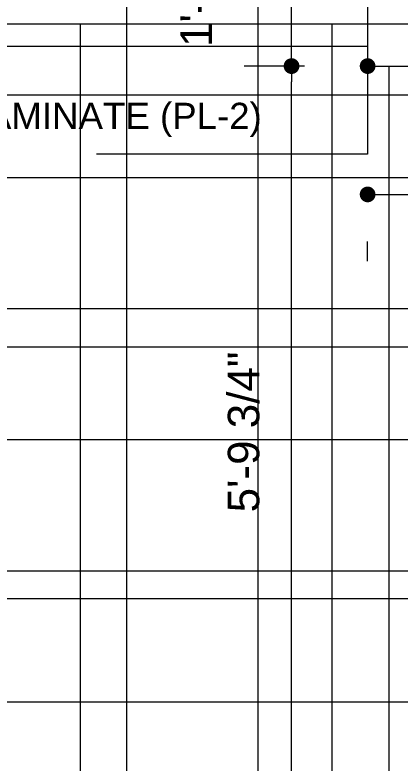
# Model space of a CAD drawing. Extents: x -566 to 72611, y -487 to 32334.
# Drawn here: x 219.9 to 256.6, y 99.3 to 170.6 of the extents above; entities that cross this region are included whole.
import ezdxf

# ---------------------------------------------------------------- set-up
doc = ezdxf.new("R2010")
doc.units = 0
doc.header["$LTSCALE"] = 0.5
doc.header["$MEASUREMENT"] = 0
doc.linetypes.add('HIDDEN', pattern=[0.375, 0.25, -0.125])
doc.layers.get('0').update_dxf_attribs({"color": 20, "linetype": 'CONTINUOUS'})
doc.layers.get('DEFPOINTS').update_dxf_attribs({"linetype": 'CONTINUOUS', "lineweight": 5})
for name, color, linetype, lineweight in [('Annotations', 40, 'CONTINUOUS', 5), ('ceilling', 141, 'CONTINUOUS', 18), ('furniture', 51, 'CONTINUOUS', 20), ('projection', 153, 'HIDDEN', 9)]:
    doc.layers.add(name, color=color, linetype=linetype, lineweight=lineweight)
doc.layers.add('floor', color=7, linetype='CONTINUOUS', lineweight=5, true_color=0xcfcfcf)
doc.styles.get("Standard").update_dxf_attribs({"font": 'arial.ttf'})
doc.dimstyles.new('Arch96', dxfattribs={"dimscale": 96, "dimtxt": 0.03125, "dimasz": 0.015625, "dimexe": 0.046875, "dimexo": 0.0625, "dimgap": 0.03125, "dimtad": 1, "dimtoh": 1, "dimdec": 4, "dimzin": 3, "dimdsep": 46, "dimlunit": 4, "dimtxsty": 'Standard', "dimblk": 'DOT', "dimcen": 0, "dimdle": 0.046875, "dimclrd": 256, "dimclre": 256, "dimclrt": 256, "dimaunit": 1, "dimadec": 3, "dimazin": 2, "dimtfac": 1, "dimtdec": 4, "dimtmove": 2, "dimatfit": 3, "dimldrblk": 'ARO14', "dimfxl": 1, "dimfrac": 2, "dimlwd": -1, "dimlwe": -1, "dimarcsym": 0})
doc.dimstyles.new('Arch96 IN', dxfattribs={"dimscale": 96, "dimtxt": 0.03125, "dimasz": 0.015625, "dimexe": 0.046875, "dimexo": 0.125, "dimgap": 0.03125, "dimtad": 1, "dimtoh": 1, "dimzin": 3, "dimdsep": 46, "dimtxsty": 'Standard', "dimblk": 'DOT', "dimcen": 0, "dimdle": 0.046875, "dimclrd": 256, "dimclre": 256, "dimclrt": 256, "dimaunit": 1, "dimadec": 3, "dimazin": 2, "dimtfac": 1, "dimtmove": 2, "dimatfit": 3, "dimldrblk": 'ARO14', "dimfxl": 1, "dimfrac": 2, "dimlwd": -1, "dimlwe": -1, "dimarcsym": 0})

# ---------------------------------------------------------------- blocks, each defined once
blk = doc.blocks.new('_Dot')
at = {"color": 0, "linetype": 'ByBlock', "lineweight": -2}
blk.add_line((-0.5, 0), (-1, 0), dxfattribs=at)
at = {"color": 0, "linetype": 'ByBlock', "const_width": 0.5}
blk.add_lwpolyline([(-0.25, 0, 1), (0.25, 0, 1)], format="xyb", close=True, dxfattribs=at)
blk = doc.blocks.new('*D9')
at = {"layer": 'Annotations', "transparency": 16777216}
for p, q in [((254.969, 153.516), (283.969, 153.516)), ((253.469, 147.167), (253.469, 149.016)), ((285.469, 147.167), (285.469, 149.016))]:
    blk.add_line(p, q, dxfattribs=at)
at = {"layer": 'DEFPOINTS', "color": 0, "transparency": 16777216}
for p in [(253.469, 159.167, 20), (285.469, 159.167, 20), (285.469, 153.516)]:
    blk.add_point(p, dxfattribs=at)
at = {"layer": 'Annotations', "transparency": 16777216, "xscale": 1.5, "yscale": 1.5, "zscale": 1.5, "rotation": 180}
blk.add_blockref('_Dot', (253.469, 153.516), dxfattribs=at)
at = {"layer": 'Annotations', "transparency": 16777216, "xscale": 1.5, "yscale": 1.5, "zscale": 1.5}
blk.add_blockref('_Dot', (285.469, 153.516), dxfattribs=at)
at = {"layer": 'Annotations', "transparency": 16777216, "insert": (269.469, 158.049), "char_height": 3, "attachment_point": 5}
blk.add_mtext('32.00', dxfattribs=at)
blk = doc.blocks.new('ARO14')
blk.add_line((0, 0), (-1.021, 0))
at = {"const_width": 0.0625}
blk.add_lwpolyline([(-0.77, 0.468), (0, 0), (-0.77, -0.468)], dxfattribs=at)
blk = doc.blocks.new('*D26')
at = {"layer": 'Annotations', "transparency": 16777216}
for p, q in [((247.469, 165.75), (241.718, 165.75)), ((246.218, 97.491), (246.218, 164.25)), ((258.997, 95.991), (241.718, 95.991))]:
    blk.add_line(p, q, dxfattribs=at)
at = {"layer": 'DEFPOINTS', "color": 0, "transparency": 16777216}
for p in [(246.218, 165.75), (253.469, 165.75), (264.997, 95.991)]:
    blk.add_point(p, dxfattribs=at)
at = {"layer": 'Annotations', "transparency": 16777216, "xscale": 1.5, "yscale": 1.5, "zscale": 1.5}
for p, rotation in [((246.218, 165.75), 90), ((246.218, 95.991), 270)]:
    blk.add_blockref('_Dot', p, dxfattribs=dict(at, rotation=rotation))
at = {"layer": 'Annotations', "transparency": 16777216, "insert": (241.665, 130.87), "char_height": 3, "attachment_point": 5, "rotation": 90}
blk.add_mtext('5\'-9 3/4"', dxfattribs=at)
blk = doc.blocks.new('*D27')
at = {"layer": 'Annotations', "transparency": 16777216}
for p, q in [((247.469, 177.75), (241.718, 177.75)), ((246.218, 167.25), (246.218, 176.25)), ((247.469, 165.75), (241.718, 165.75))]:
    blk.add_line(p, q, dxfattribs=at)
at = {"layer": 'DEFPOINTS', "color": 0, "transparency": 16777216}
for p in [(246.218, 177.75), (253.469, 177.75), (253.469, 165.75)]:
    blk.add_point(p, dxfattribs=at)
at = {"layer": 'Annotations', "transparency": 16777216, "xscale": 1.5, "yscale": 1.5, "zscale": 1.5}
for p, rotation in [((246.218, 177.75), 90), ((246.218, 165.75), 270)]:
    blk.add_blockref('_Dot', p, dxfattribs=dict(at, rotation=rotation))
at = {"layer": 'Annotations', "transparency": 16777216, "insert": (237.154, 171.75), "char_height": 3, "attachment_point": 5, "rotation": 90}
blk.add_mtext('1\'-0"', dxfattribs=at)

msp = doc.modelspace()

# ---------------------------------------------------------------- hatches: boundary and pattern name
at = {"layer": 'floor'}
h = msp.add_hatch(dxfattribs=at)
h.set_pattern_fill('ANSI37', color=256, scale=100, angle=45)
h.set_pattern_definition([(90, (243.028, 267.632), (-12.5, 9e-16), []), (180, (243.028, 267.632), (-9e-16, -12.5), [])])
h.paths.add_polyline_path([(253.46925, 349.5), (154.11744, 349.5), (154.11744, 348.5), (101.14781, 348.5), (101.14781, 349.5), (0, 349.5), (0, 344.5), (36, 344.5, -0.33835703), (0, 308.66941), (0, 308.5), (0, 173.75), (253.46925, 173.75)])
h.paths.add_polyline_path([(36, 344.5), (0, 344.5), (0, 308.66941, 0.33835703)], flags=17)
h.paths.add_polyline_path([(253.46925, 173.75), (0, 173.75), (0, 173.74997), (0, 169.75), (253.46925, 169.75)])
h.paths.add_polyline_path([(253.46925, 169.75), (0, 169.75), (0, 149.21137), (36, 149.21137, -0.33835703), (0, 113.38078), (0, 113.21137), (0, 29.94998), (0, -5), (253.46925, -5)])
h.paths.add_polyline_path([(36, 149.21137), (0, 149.21137), (0, 113.38078, 0.33835703)], flags=17)
h.paths.add_polyline_path([(575.25, 169.75), (510, 169.75), (474.75, 169.75), (327.5, 169.75), (285.46925, 169.75), (285.46925, 165.75), (253.46925, 165.75), (253.46925, -5), (263.99725, -5), (263.99725, 95.99051), (287, 95.99051), (287, 97.5), (292, 97.5), (292, -5), (341.25, -5), (341.25, 13.02988), (341.25012, 15.02988), (346.24839, 15.02988, 0.36108524), (374.08728, 41.24999), (346.25012, 41.24999), (346.25012, 42.99999), (341.25, 42.99999), (341.25, 44.99999), (341.25, 97.5), (357.75, 97.5), (405.75, 97.5), (575.25, 97.5)])

# ---------------------------------------------------------------- linework, layer by layer
at = {"layer": 'ceilling'}
for p, q in [((327.5, 169.75), (0, 169.75)), ((226.06343, 169.75), (226.06343, -5)), ((250.06343, 169.75), (250.06343, -5)), ((0, 163), (575.25, 163)), ((0, 163), (575.25, 163)), ((0, 139), (575.25, 139)), ((0, 139), (575.25, 139)), ((0, 115), (575.25, 115)), ((0, 115), (575.25, 115))]:
    msp.add_line(p, q, dxfattribs=at)
at = {"layer": 'furniture'}
msp.add_lwpolyline([(285.46925, 177.75), (253.46925, 177.75), (253.46925, 165.75), (285.46925, 165.75)], close=True, dxfattribs=at)
at = {"layer": 'projection'}
msp.add_line((259.75, 169.75), (0, 169.75), dxfattribs=at)

# ---------------------------------------------------------------- texts
at = {"layer": 'Annotations', "insert": (199.7218, 162.25282, 34), "char_height": 2.5, "attachment_point": 1}
msp.add_mtext_dynamic_manual_height_columns('PLASTIC LAMINATE (PL-2) SHELVES', width=49.0944694, gutter_width=12.5, heights=[0], dxfattribs=at)

# ---------------------------------------------------------------- dimensions: what is measured, and where the dimension line sits
at = {"layer": 'Annotations'}
for base, p1, p2, picture, middle in [((246.21758, 177.75), (253.46925, 165.75), (253.46925, 177.75), '*D27', (237.15414, 171.75)), ((246.21758, 165.75), (264.99725, 95.99051), (253.46925, 165.75), '*D26', (241.6654, 130.87025))]:
    dim = msp.add_linear_dim(base=base, p1=p1, p2=p2, angle=90, dimstyle='Arch96', dxfattribs=at)
    dim.commit()
    dim.dimension.update_dxf_attribs({"geometry": picture, "text_midpoint": middle})
dim = msp.add_linear_dim(base=(285.46925, 153.51641), p1=(253.46925, 159.16741, 20), p2=(285.46925, 159.16741, 20), dimstyle='Arch96 IN', dxfattribs=at)
dim.commit()
dim.dimension.update_dxf_attribs({"geometry": '*D9', "text_midpoint": (269.46925, 158.04915)})

# ---------------------------------------------------------------- leaders
msp.add_leader([(253.46925, 165.75), (253.46925, 157.3516), (227.64268, 157.3516)], dimstyle='Arch96', override={"dimtad": 0, "dimldrblk": 'Dot'}, dxfattribs=at)

doc.saveas('drawing.dxf')
